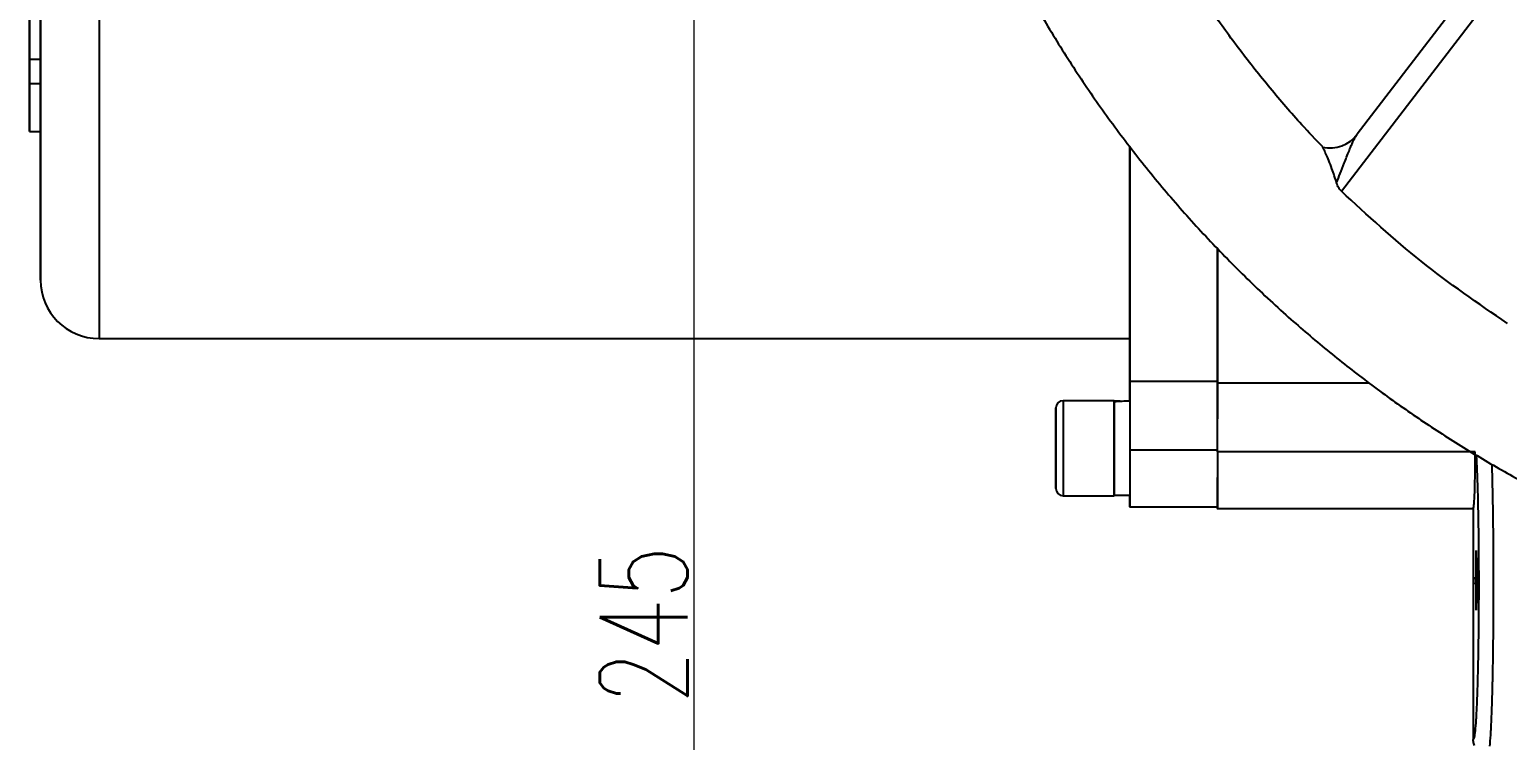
# Model space of a CAD drawing. Header units: millimetres. Extents: x 2271 to 4415, y 823 to 2339.
# Drawn here: x 2837.3 to 3039.4, y 1038.9 to 1136.2 of the extents above; entities that cross this region are included whole.
import ezdxf

# ---------------------------------------------------------------- set-up
doc = ezdxf.new("R2010")
doc.units = ezdxf.units.MM
doc.layers.add('AM_5', color=3, linetype='Continuous', lineweight=25)
doc.styles.add('SLDTEXTSTYLE1', font='txt.shx', dxfattribs={"width": 0.7, "bigfont": 'gbcbig.shx'})
doc.dimstyles.new('SLDDIMSTYLE12$0', dxfattribs={"dimtxt": 12, "dimasz": 10, "dimexe": 0, "dimexo": 0.0625, "dimgap": 0.875, "dimtad": 1, "dimdec": 1, "dimlfac": 1.8, "dimrnd": 1e-09, "dimzin": 12, "dimdsep": 46, "dimtxsty": 'SLDTEXTSTYLE1', "dimcen": 0.09, "dimdle": 8.16, "dimclrd": 3, "dimclre": 3, "dimadec": 0, "dimazin": 3, "dimtfac": 1, "dimtdec": 1, "dimtofl": 0, "dimtmove": 0, "dimatfit": 3, "dimfxl": 0, "dimfrac": 2, "dimtolj": 1, "dimlwd": 5, "dimlwe": 5, "dimarcsym": 0})

# ---------------------------------------------------------------- blocks, each defined once
blk = doc.blocks.new('*D202')
at = {"layer": 'AM_5', "color": 3, "lineweight": 5, "transparency": 16777216}
blk.add_line((3078.48, 1222.43), (2928.14, 1222.43), dxfattribs=at)
at = {"layer": 'AM_5', "color": 3, "linetype": 'Continuous', "lineweight": 5, "transparency": 16777216}
for p, q in [((2928.14, 1212.43), (2928.14, 990.8)), ((3057.77, 980.8), (2928.14, 980.8))]:
    blk.add_line(p, q, dxfattribs=at)
at = {"layer": 'AM_5', "color": 3, "transparency": 16777216}
for points in [[(2926.47, 1212.43), (2929.81, 1212.43), (2928.14, 1222.43)], [(2926.47, 990.8), (2929.81, 990.8), (2928.14, 980.8)]]:
    blk.add_solid(points, dxfattribs=at)
at = {"layer": 'Defpoints', "color": 0, "transparency": 16777216}
for p in [(3078.54, 1222.43), (2928.14, 980.8), (3057.83, 980.8)]:
    blk.add_point(p, dxfattribs=at)
at = {"layer": 'AM_5', "color": 0, "transparency": 16777216, "insert": (2921.27, 1054.72), "char_height": 12, "attachment_point": 5, "rotation": 90, "style": 'SLDTEXTSTYLE1'}
blk.add_mtext('\\A1;245', dxfattribs=at)

msp = doc.modelspace()

# ---------------------------------------------------------------- linework, layer by layer
at = {"color": 7, "linetype": 'Continuous', "lineweight": 25}
for p, q in [((3034.577, 1142.316), (3018.906, 1121.846)), ((3016.729, 1114.035), (3037.483, 1141.083)), ((2837.269, 1138.637), (2837.269, 1132.072)), ((2837.269, 1134.761), (2837.269, 1138.637)), ((2838.769, 1132.072), (2838.769, 1138.637)), ((2837.269, 1132.944), (2837.269, 1134.761)), ((2837.269, 1127.927), (2837.269, 1132.944)), ((2837.269, 1132.213), (2837.269, 1128.645)), ((2837.269, 1130.437), (2837.269, 1132.213)), ((2838.769, 1132.072), (2837.269, 1132.072)), ((2837.269, 1132.072), (2837.269, 1128.803)), ((2837.269, 1128.645), (2837.269, 1130.437)), ((2838.769, 1128.803), (2838.769, 1132.072)), ((2837.269, 1128.803), (2837.269, 1122.216)), ((2837.269, 1128.803), (2838.769, 1128.803)), ((2838.769, 1122.216), (2838.769, 1128.803)), ((2837.269, 1126.11), (2837.269, 1127.927)), ((2837.269, 1122.216), (2837.269, 1126.11)), ((2837.269, 1122.216), (2838.769, 1122.216)), ((2846.769, 1093.895), (2987.769, 1093.895)), ((2987.769, 1088.051), (2999.769, 1088.051)), ((2999.769, 1087.855), (3020.451, 1087.853)), ((2985.669, 1085.395), (2978.669, 1085.395)), ((2977.669, 1078.895), (2977.669, 1081.895)), ((2977.669, 1081.895), (2977.669, 1081.895)), ((2977.669, 1081.895), (2977.669, 1078.895)), ((2977.669, 1078.895), (2977.669, 1075.895)), ((2977.669, 1075.895), (2977.669, 1078.895)), ((2977.669, 1078.895), (2977.669, 1078.895)), ((2999.769, 1078.615), (2987.769, 1078.615)), ((3035.049, 1078.4), (2999.769, 1078.4)), ((2977.669, 1075.895), (2977.669, 1075.895)), ((2978.669, 1072.395), (2985.669, 1072.395)), ((2985.669, 1072.455), (2987.769, 1072.455)), ((2987.769, 1070.895), (2999.769, 1070.895)), ((2999.769, 1070.663), (3034.77, 1070.663)), ((3034.769, 1070.663), (3034.769, 1039.049)), ((3035.191, 1064.883), (3035.163, 1064.881)), ((3035.163, 1064.881), (3035.163, 1061.148)), ((3035.163, 1064.881), (3035.191, 1064.881)), ((3035.191, 1056.717), (3035.191, 1064.883)), ((3035.283, 1063.911), (3035.255, 1063.91)), ((3035.255, 1063.91), (3035.255, 1057.699)), ((3035.255, 1063.91), (3035.283, 1063.91)), ((3035.283, 1057.7), (3035.283, 1063.911)), ((3035.363, 1062.959), (3035.337, 1062.958)), ((3035.337, 1062.958), (3035.337, 1058.661)), ((3035.337, 1062.958), (3035.363, 1062.958)), ((3035.363, 1058.662), (3035.363, 1062.959)), ((3035.163, 1061.148), (3034.792, 1061.125)), ((3034.792, 1061.125), (3034.792, 1060.389)), ((3034.792, 1061.125), (3035.191, 1061.125)), ((3034.792, 1060.389), (3035.163, 1060.412)), ((3035.163, 1061.148), (3035.191, 1061.148)), ((3035.163, 1060.412), (3035.163, 1056.716)), ((3035.163, 1060.412), (3035.191, 1060.412)), ((3035.255, 1057.699), (3035.283, 1057.7)), ((3035.337, 1058.661), (3035.363, 1058.662)), ((3035.163, 1056.716), (3035.191, 1056.717))]:
    msp.add_line(p, q, dxfattribs=at)
at = {"color": 7, "linetype": 'Continuous', "lineweight": 25, "flags": 128}
for points in [[(2846.769, 1139.433), (2846.769, 1134.816), (2846.769, 1130.348), (2846.769, 1126.05), (2846.769, 1121.946), (2846.769, 1118.055), (2846.769, 1114.398), (2846.769, 1110.993), (2846.769, 1107.857), (2846.769, 1105.007), (2846.769, 1102.458), (2846.769, 1100.221), (2846.769, 1098.309), (2846.769, 1096.731), (2846.769, 1095.495), (2846.769, 1094.608), (2846.769, 1094.074), (2846.769, 1093.895)], [(2987.769, 1120.179), (2987.769, 1119.162), (2987.769, 1114.963), (2987.769, 1110.99), (2987.769, 1107.262), (2987.769, 1103.796), (2987.769, 1100.609), (2987.769, 1097.714), (2987.769, 1095.125), (2987.769, 1092.855), (2987.769, 1090.913), (2987.769, 1089.309), (2987.769, 1088.051)], [(2987.769, 1093.895), (2987.769, 1094.074), (2987.769, 1094.608), (2987.769, 1095.495), (2987.769, 1096.731), (2987.769, 1098.309), (2987.769, 1100.221), (2987.769, 1102.458), (2987.769, 1105.007), (2987.769, 1107.857), (2987.769, 1110.993), (2987.769, 1114.398), (2987.769, 1118.055), (2987.769, 1120.101)], [(2987.769, 1088.051), (2987.769, 1089.309), (2987.769, 1090.913), (2987.769, 1092.855), (2987.769, 1093.895)], [(2987.769, 1088.051), (2987.769, 1087.576), (2987.769, 1086.845), (2987.769, 1085.878), (2987.769, 1084.702), (2987.769, 1083.348), (2987.769, 1081.855), (2987.769, 1080.262), (2987.769, 1078.615)], [(2987.769, 1085.22), (2987.769, 1085.878), (2987.769, 1086.845), (2987.769, 1087.576), (2987.769, 1088.051)], [(2978.669, 1085.395), (2978.669, 1085.384), (2978.669, 1085.122), (2978.669, 1084.524), (2978.669, 1083.623), (2978.669, 1082.467), (2978.669, 1081.118), (2978.669, 1079.65), (2978.669, 1078.141), (2978.669, 1076.672), (2978.669, 1075.323), (2978.669, 1074.167), (2978.669, 1073.266), (2978.669, 1072.668), (2978.669, 1072.406), (2978.669, 1072.395)], [(2985.669, 1085.395), (2985.669, 1085.384), (2985.669, 1085.122), (2985.669, 1084.524), (2985.669, 1083.623), (2985.669, 1082.467), (2985.669, 1081.118), (2985.669, 1079.65), (2985.669, 1078.141), (2985.669, 1076.672), (2985.669, 1075.323), (2985.669, 1074.167), (2985.669, 1073.266), (2985.669, 1072.668), (2985.669, 1072.406), (2985.669, 1072.395)], [(2985.669, 1072.457), (2985.669, 1072.518), (2985.669, 1072.901), (2985.669, 1073.611), (2985.669, 1074.61), (2985.669, 1075.844), (2985.669, 1077.244), (2985.669, 1078.735), (2985.669, 1080.235), (2985.669, 1081.661), (2985.669, 1082.936), (2985.669, 1083.99), (2985.669, 1084.766), (2985.669, 1085.22)], [(2987.769, 1078.615), (2987.769, 1076.882), (2987.769, 1075.245), (2987.769, 1073.783), (2987.769, 1072.566), (2987.769, 1071.653), (2987.769, 1071.087), (2987.769, 1070.895), (2987.769, 1071.087), (2987.769, 1071.653), (2987.769, 1072.455)]]:
    msp.add_lwpolyline(points, dxfattribs=at)
at = {"color": 7, "linetype": 'Continuous', "lineweight": 25}
for centre, radius, start, end in [((3015.165, 1124.638), 4.669, 257.62568, 323.26961), ((2846.769, 1101.895), 8, 180, 270), ((2978.669, 1084.395), 1, 90, 180), ((2978.669, 1073.395), 1, 180, 270)]:
    msp.add_arc(centre, radius, start, end, dxfattribs=at)
for centre, start_param, end_param in [((2985.669, 1078.895), 1.4765232, 1.5707963), ((2987.769, 1078.895), 1.5707963, 1.760193)]:
    msp.add_ellipse(centre, major_axis=(11.154, 0), ratio=0.5773521, start_param=start_param, end_param=end_param, dxfattribs=at)
for points, knots in [([(3122.336, 1053.698), (3124.897, 1053.722), (3128.477, 1053.757), (3133.746, 1054.036), (3138.211, 1054.371), (3143.527, 1054.937), (3149.096, 1055.71), (3154.909, 1056.72), (3160.88, 1057.976), (3166.957, 1059.487), (3173.094, 1061.258), (3179.26, 1063.292), (3185.423, 1065.591), (3191.56, 1068.157), (3197.648, 1070.987), (3203.668, 1074.081), (3209.6, 1077.435), (3215.43, 1081.048), (3221.139, 1084.913), (3226.715, 1089.027), (3232.142, 1093.384), (3237.408, 1097.979), (3242.499, 1102.803), (3247.404, 1107.851), (3252.111, 1113.114), (3256.609, 1118.584), (3260.887, 1124.252), (3264.936, 1130.109), (3268.745, 1136.146), (3272.307, 1142.352), (3275.612, 1148.716), (3278.653, 1155.229), (3281.422, 1161.878), (3283.913, 1168.653), (3286.118, 1175.54), (3288.033, 1182.529), (3289.651, 1189.607), (3290.969, 1196.76), (3291.982, 1203.977), (3292.686, 1211.244), (3293.079, 1218.549), (3293.158, 1225.877), (3292.921, 1233.215), (3292.367, 1240.549), (3291.495, 1247.867), (3290.304, 1255.154), (3288.796, 1262.397), (3286.971, 1269.581), (3284.831, 1276.694), (3282.377, 1283.722), (3279.612, 1290.65), (3276.539, 1297.466), (3273.162, 1304.157), (3269.485, 1310.709), (3265.511, 1317.109), (3261.246, 1323.344), (3256.695, 1329.402), (3251.863, 1335.271), (3246.756, 1340.937), (3241.379, 1346.39), (3235.933, 1351.437), (3230.459, 1356.09), (3225.001, 1360.359), (3219.376, 1364.401), (3213.595, 1368.21), (3207.667, 1371.778), (3201.605, 1375.1), (3195.419, 1378.17), (3189.122, 1380.984), (3182.729, 1383.536), (3176.253, 1385.822), (3169.716, 1387.838), (3163.141, 1389.58), (3156.568, 1391.045), (3150.074, 1392.227), (3143.785, 1393.124), (3138.261, 1393.707), (3133.378, 1394.075), (3128.554, 1394.315), (3122.58, 1394.432), (3117.063, 1394.321), (3111.794, 1394.05), (3107.329, 1393.712), (3102.013, 1393.147), (3096.444, 1392.374), (3090.631, 1391.364), (3084.659, 1390.108), (3078.583, 1388.597), (3072.445, 1386.826), (3066.28, 1384.792), (3060.117, 1382.493), (3053.98, 1379.928), (3047.892, 1377.097), (3041.872, 1374.003), (3035.939, 1370.649), (3030.11, 1367.037), (3024.401, 1363.171), (3018.825, 1359.057), (3013.398, 1354.7), (3008.132, 1350.105), (3003.041, 1345.281), (2998.136, 1340.233), (2993.429, 1334.97), (2988.931, 1329.5), (2984.653, 1323.832), (2980.604, 1317.975), (2976.795, 1311.938), (2973.233, 1305.732), (2969.928, 1299.368), (2966.885, 1292.856), (2964.123, 1286.204), (2961.786, 1279.922), (2960.508, 1275.817), (2959.945, 1274.009)], [0, 0, 0, 0, 0.0102074, 0.014274, 0.021037, 0.0280561, 0.0355867, 0.0434511, 0.0515783, 0.0599113, 0.0684099, 0.0770439, 0.085791, 0.0946336, 0.1035582, 0.112554, 0.1216124, 0.1307262, 0.1398897, 0.1490979, 0.1583469, 0.1676331, 0.1769537, 0.1863062, 0.1956884, 0.2050985, 0.2145348, 0.2239961, 0.233481, 0.2429885, 0.2525178, 0.262068, 0.2716385, 0.2812287, 0.2908382, 0.3004664, 0.3101132, 0.3197782, 0.3294613, 0.3391624, 0.3488814, 0.3586183, 0.3683733, 0.3781464, 0.387938, 0.3977483, 0.4075776, 0.4174265, 0.4272956, 0.4371854, 0.4470968, 0.4570307, 0.4669882, 0.4769704, 0.486979, 0.4970156, 0.5070822, 0.5171812, 0.5273154, 0.5374882, 0.5477037, 0.5569145, 0.5661226, 0.5753266, 0.5845258, 0.5937191, 0.6029052, 0.6120821, 0.6212471, 0.6303962, 0.6395236, 0.6486197, 0.6576679, 0.6666375, 0.6754633, 0.6839789, 0.6919633, 0.6976055, 0.7035012, 0.7112199, 0.7214273, 0.7254939, 0.7322569, 0.739276, 0.7468066, 0.754671, 0.7627982, 0.7711312, 0.7796298, 0.7882638, 0.7970109, 0.8058535, 0.8147781, 0.8237739, 0.8328323, 0.8419461, 0.8511096, 0.8603178, 0.8695668, 0.878853, 0.8881736, 0.8975261, 0.9069083, 0.9163184, 0.9257547, 0.935216, 0.9447009, 0.9542084, 0.9637377, 0.9732879, 0.9828584, 0.9924486, 1, 1, 1, 1]), ([(3014.185, 1120.105), (3013.225, 1121.106), (3010.735, 1123.698), (3006.954, 1128.111), (3002.822, 1133.314), (2998.922, 1138.719), (2995.252, 1144.306), (2991.826, 1150.067), (2988.651, 1155.991), (2985.738, 1162.066), (2983.093, 1168.281), (2980.725, 1174.623), (2978.64, 1181.08), (2976.845, 1187.639), (2975.346, 1194.288), (2974.147, 1201.012), (2973.252, 1207.797), (2972.667, 1214.631), (2972.394, 1221.499), (2972.435, 1228.386), (2972.792, 1235.279), (2973.467, 1242.163), (2974.46, 1249.023), (2975.772, 1255.845), (2977.401, 1262.614), (2979.347, 1269.316), (2981.606, 1275.936), (2984.178, 1282.459), (2987.059, 1288.872), (2990.246, 1295.16), (2993.734, 1301.308), (2997.518, 1307.304), (3001.595, 1313.133), (3005.958, 1318.782), (3010.602, 1324.238), (3015.521, 1329.487), (3020.53, 1334.343), (3025.585, 1338.815), (3030.643, 1342.913), (3035.87, 1346.79), (3041.264, 1350.42), (3045.74, 1353.218), (3048.464, 1354.714), (3049.29, 1355.168)], [0, 0, 0, 0, 0.0151775, 0.0393292, 0.0635604, 0.0878663, 0.1122429, 0.1366868, 0.161195, 0.1857649, 0.2103945, 0.2350819, 0.2598255, 0.2846241, 0.3094766, 0.3343824, 0.3593409, 0.3843518, 0.409415, 0.4345306, 0.4596989, 0.4849206, 0.5101965, 0.5355275, 0.5609152, 0.5863611, 0.6118672, 0.6374358, 0.6630699, 0.6887726, 0.714548, 0.7404006, 0.7663359, 0.7923603, 0.8184816, 0.8447092, 0.8710544, 0.8948026, 0.918543, 0.942272, 0.9659875, 0.9896862, 1, 1, 1, 1]), ([(2952.466, 1225.19), (2952.45, 1224.197), (2952.395, 1220.759), (2952.631, 1214.869), (2953.17, 1207.535), (2954.046, 1200.217), (2955.235, 1192.93), (2956.744, 1185.688), (2958.569, 1178.503), (2960.709, 1171.39), (2963.163, 1164.363), (2965.928, 1157.434), (2969, 1150.618), (2972.378, 1143.927), (2976.055, 1137.375), (2980.029, 1130.975), (2984.294, 1124.74), (2988.845, 1118.682), (2993.677, 1112.813), (2998.784, 1107.147), (3004.161, 1101.694), (3009.607, 1096.647), (3015.081, 1091.995), (3020.539, 1087.725), (3026.164, 1083.683), (3031.945, 1079.874), (3037.873, 1076.306), (3043.935, 1072.984), (3050.121, 1069.914), (3056.418, 1067.101), (3062.811, 1064.549), (3069.287, 1062.262), (3075.824, 1060.246), (3082.399, 1058.504), (3088.972, 1057.039), (3095.466, 1055.857), (3101.755, 1054.96), (3107.279, 1054.376), (3112.162, 1054.011), (3116.986, 1053.763), (3120.4, 1053.721), (3122.336, 1053.698)], [0, 0, 0, 0, 0.0110977, 0.0384563, 0.065866, 0.0933273, 0.120841, 0.1484084, 0.1760305, 0.2037091, 0.231446, 0.2592434, 0.2871039, 0.3150305, 0.3430267, 0.3710966, 0.3992451, 0.4274777, 0.4558012, 0.4842235, 0.512754, 0.5414043, 0.5672369, 0.5930617, 0.6188752, 0.6446752, 0.6704587, 0.6962218, 0.7219592, 0.7476632, 0.7733229, 0.7989215, 0.8244321, 0.8498086, 0.8749648, 0.8997175, 0.9236002, 0.9459932, 0.9618174, 0.9783523, 1, 1, 1, 1]), ([(2838.769, 1163.895), (2838.769, 1161.375), (2838.769, 1156.256), (2838.769, 1148.583), (2838.769, 1141.581), (2838.769, 1135.342), (2838.769, 1129.89), (2838.769, 1124.739), (2838.769, 1119.976), (2838.769, 1115.683), (2838.769, 1111.923), (2838.769, 1108.743), (2838.769, 1105.903), (2838.769, 1103.641), (2838.769, 1102.207), (2838.769, 1101.742), (2838.769, 1102.207), (2838.769, 1103.641), (2838.769, 1105.903), (2838.769, 1108.744), (2838.769, 1111.919), (2838.769, 1115.699), (2838.769, 1119.148), (2838.769, 1121.486), (2838.769, 1122.216)], [0, 0, 0, 0, 0.05074112, 0.10305579, 0.15684183, 0.19855941, 0.24093569, 0.28376278, 0.32681888, 0.36987498, 0.41270207, 0.45507835, 0.49679593, 0.55057883, 0.60289426, 0.65363776, 0.70437809, 0.75669356, 0.8104796, 0.85219718, 0.89457346, 0.93740055, 0.98045665, 1, 1, 1, 1]), ([(3016.075, 1115.203), (3015.867, 1115.858), (3015.393, 1117.342), (3014.747, 1118.924), (3014.311, 1119.818), (3014.174, 1120.06), (3014.162, 1120.081), (3014.164, 1120.078), (3014.164, 1120.078)], [0, 0, 0, 0, 0.2971018, 0.6738454, 0.8402733, 0.9608545, 0.994792, 1, 1, 1, 1]), ([(3016.075, 1115.203), (3016.237, 1115.622), (3016.587, 1116.531), (3017.162, 1118), (3017.643, 1119.238), (3018.02, 1120.147), (3018.248, 1120.665), (3018.476, 1121.141), (3018.696, 1121.56), (3018.842, 1121.759), (3018.906, 1121.846)], [0, 0, 0, 0, 0.16110259, 0.35021061, 0.58679818, 0.6800351, 0.76295635, 0.83579245, 0.92817368, 1, 1, 1, 1]), ([(3016.729, 1114.035), (3016.62, 1114.159), (3016.356, 1114.46), (3016.181, 1114.878), (3016.097, 1115.136), (3016.075, 1115.203)], [0, 0, 0, 0, 0.34080917, 0.82809855, 1, 1, 1, 1]), ([(3039.448, 1095.967), (3035.446, 1098.708), (3027.443, 1104.19), (3020.3, 1110.753), (3016.729, 1114.035)], [0, 0, 0, 0, 0.5000005, 1, 1, 1, 1]), ([(2999.769, 1091.444), (2999.769, 1091.441), (2999.769, 1091.235), (2999.769, 1091.962), (2999.769, 1093.708), (2999.769, 1096.821), (2999.769, 1100.9), (2999.769, 1104.479), (2999.769, 1106.23)], [0, 0, 0, 0, 0.0032792, 0.2043382, 0.4053973, 0.6064563, 0.8075153, 1, 1, 1, 1]), ([(2999.769, 1087.785), (2999.769, 1088.36), (2999.769, 1089.509), (2999.769, 1092.112), (2999.769, 1095.32), (2999.769, 1099.205), (2999.769, 1102.847), (2999.769, 1105.386), (2999.769, 1106.23)], [0, 0, 0, 0, 0.1818994, 0.3637987, 0.5456981, 0.7275974, 0.9094968, 1, 1, 1, 1]), ([(2999.769, 1106.23), (2999.769, 1105.459), (2999.769, 1102.987), (2999.769, 1099.395), (2999.769, 1095.481), (2999.769, 1092.243), (2999.769, 1089.61), (2999.769, 1088.44), (2999.769, 1087.855)], [0, 0, 0, 0, 0.0830225, 0.266418, 0.4498135, 0.633209, 0.8166045, 1, 1, 1, 1]), ([(2999.769, 1087.785), (2999.769, 1087.45), (2999.769, 1086.781), (2999.769, 1084.942), (2999.769, 1083.43), (2999.769, 1082.895)], [0, 0, 0, 0, 0.3927328, 0.7854656, 1, 1, 1, 1]), ([(2977.669, 1078.895), (2977.669, 1079.587), (2977.669, 1080.651), (2977.669, 1081.932), (2977.669, 1082.812), (2977.669, 1083.527), (2977.669, 1084.191), (2977.669, 1084.528), (2977.669, 1084.191), (2977.669, 1083.527), (2977.669, 1082.812), (2977.669, 1081.932), (2977.669, 1080.651), (2977.669, 1079.587), (2977.669, 1078.895)], [0, 0, 0, 0, 0.1197284, 0.1841803, 0.25, 0.3158197, 0.3802716, 0.5, 0.6197284, 0.6841803, 0.75, 0.8158197, 0.8802716, 1, 1, 1, 1]), ([(2977.669, 1078.895), (2977.669, 1078.203), (2977.669, 1077.139), (2977.669, 1075.858), (2977.669, 1074.978), (2977.669, 1074.264), (2977.669, 1073.6), (2977.669, 1073.262), (2977.669, 1073.6), (2977.669, 1074.264), (2977.669, 1074.978), (2977.669, 1075.858), (2977.669, 1077.139), (2977.669, 1078.203), (2977.669, 1078.895)], [0, 0, 0, 0, 0.1197284, 0.1841803, 0.25, 0.3158197, 0.3802716, 0.5, 0.6197284, 0.6841803, 0.75, 0.8158197, 0.8802716, 1, 1, 1, 1]), ([(2999.769, 1078.4), (2999.769, 1077.382), (2999.769, 1075.348), (2999.769, 1072.754), (2999.769, 1071.157), (2999.769, 1070.471), (2999.769, 1070.665), (2999.769, 1070.666)], [0, 0, 0, 0, 0.2496567, 0.4993133, 0.74897, 0.9986267, 1, 1, 1, 1]), ([(3034.769, 1070.663), (3034.792, 1070.707), (3034.83, 1070.781), (3034.899, 1071.461), (3034.971, 1072.841), (3035.034, 1075.363), (3035.044, 1077.407), (3035.049, 1078.4)], [0, 0, 0, 0, 0.1587187, 0.2699568, 0.5007191, 0.7575201, 1, 1, 1, 1]), ([(3035.176, 1077.984), (3035.208, 1077.339), (3035.275, 1075.997), (3035.36, 1073.354), (3035.43, 1070.3), (3035.481, 1066.929), (3035.511, 1063.363), (3035.518, 1059.7), (3035.504, 1056.052), (3035.468, 1052.529), (3035.412, 1049.233), (3035.336, 1046.266), (3035.244, 1043.712), (3035.138, 1041.65), (3035.021, 1040.149), (3034.897, 1039.204), (3034.812, 1039.101), (3034.769, 1039.049)], [0, 0, 0, 0, 0.0620488, 0.1290419, 0.1960393, 0.2630353, 0.3300303, 0.3970253, 0.4640214, 0.5310177, 0.5980134, 0.6650096, 0.732007, 0.7990047, 0.8660027, 0.9330014, 1, 1, 1, 1]), ([(3037.293, 1076.71), (3037.296, 1076.633), (3037.315, 1076.074), (3037.347, 1074.914), (3037.397, 1072.861), (3037.444, 1070.23), (3037.484, 1066.984), (3037.509, 1063.634), (3037.512, 1061.369), (3037.514, 1060.244)], [0, 0, 0, 0, 0.0188145, 0.1362189, 0.2484372, 0.4404844, 0.6297583, 0.8162623, 1, 1, 1, 1]), ([(2999.769, 1071.016), (2999.769, 1071.074), (2999.769, 1071.279), (2999.769, 1072.634), (2999.769, 1074.199), (2999.769, 1074.895)], [0, 0, 0, 0, 0.1768439, 0.6339579, 1, 1, 1, 1]), ([(3037.514, 1060.244), (3037.512, 1059.053), (3037.509, 1056.65), (3037.484, 1053.5), (3037.451, 1050.821), (3037.415, 1048.598), (3037.367, 1046.288), (3037.302, 1043.912), (3037.217, 1041.581), (3037.115, 1039.508), (3037.036, 1038.592), (3036.996, 1038.118)], [0, 0, 0, 0, 0.1217334, 0.2456529, 0.3295313, 0.4143849, 0.5002146, 0.6112196, 0.7315209, 0.8611156, 1, 1, 1, 1]), ([(3034.949, 1038.219), (3034.884, 1038.394), (3034.784, 1038.664), (3034.773, 1038.949), (3034.769, 1039.049)], [0, 0, 0, 0, 0.649785, 1, 1, 1, 1])]:
    msp.add_open_spline(points, degree=3, knots=knots, dxfattribs=at)
msp.add_open_spline([(2999.769, 1078.4), (2999.769, 1079.505), (2999.769, 1081.715), (2999.769, 1084.602), (2999.769, 1086.853), (2999.769, 1087.521), (2999.769, 1087.855)], degree=3, dxfattribs=at)

# ---------------------------------------------------------------- dimensions: what is measured, and where the dimension line sits
at = {"layer": 'AM_5'}
dim = msp.add_linear_dim(base=(2928.14, 980.803), p1=(3078.542, 1222.429), p2=(3057.835, 980.803), angle=90, text='245', dimstyle='SLDDIMSTYLE12$0', override={"dimlfac": 1}, dxfattribs=at)
dim.commit()
dim.dimension.update_dxf_attribs({"geometry": '*D202', "text_midpoint": (2928.14, 1054.716), "dimtype": 160})

doc.saveas('drawing.dxf')
